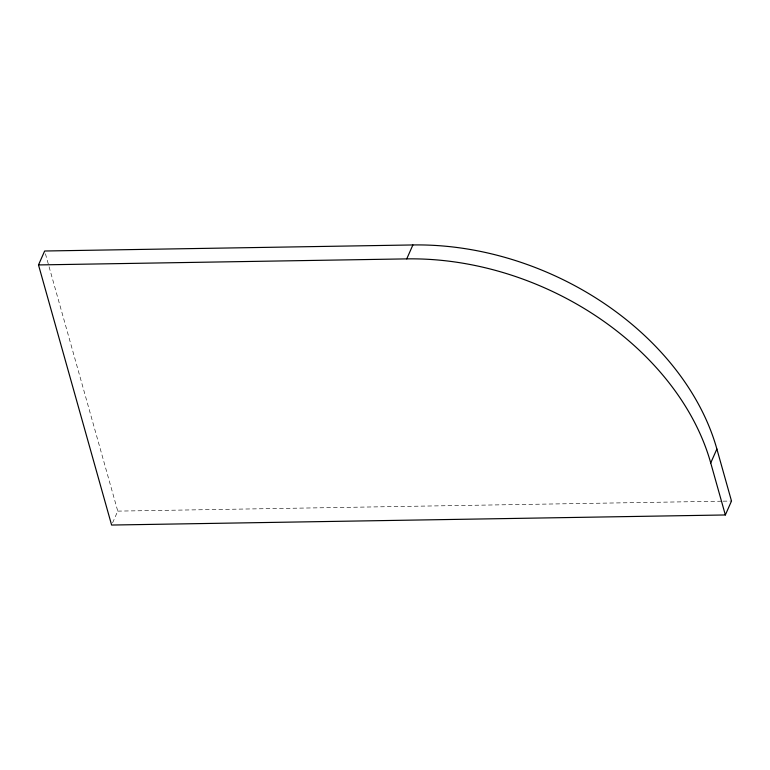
<?xml version="1.0" encoding="UTF-8"?>
<svg xmlns="http://www.w3.org/2000/svg" width="770" height="770" viewBox="0 0 770 770"><rect width="100%" height="100%" fill="white"/><g stroke="black" fill="none" stroke-linecap="round" stroke-linejoin="round"><path stroke-width="0.58" stroke-dasharray="3.85 2.89" d="M112.564 522.897L117.762 511.116L44.65 251.01M117.762 511.116L721.894 501.203M723.097 501.183L731.5 501.039"/><path stroke-width="1.16" d="M38.5 264.928L44.65 251.01L412.893 244.956A261.973 195.907 23.8 0 1 716.88 449.016L731.5 501.039L725.35 514.966L111.611 525.044L38.5 264.928L406.743 258.884A261.973 195.907 23.8 0 1 710.729 462.943L725.35 514.966M406.743 258.884L412.893 244.956M710.729 462.943L716.88 449.016"/></g></svg>
